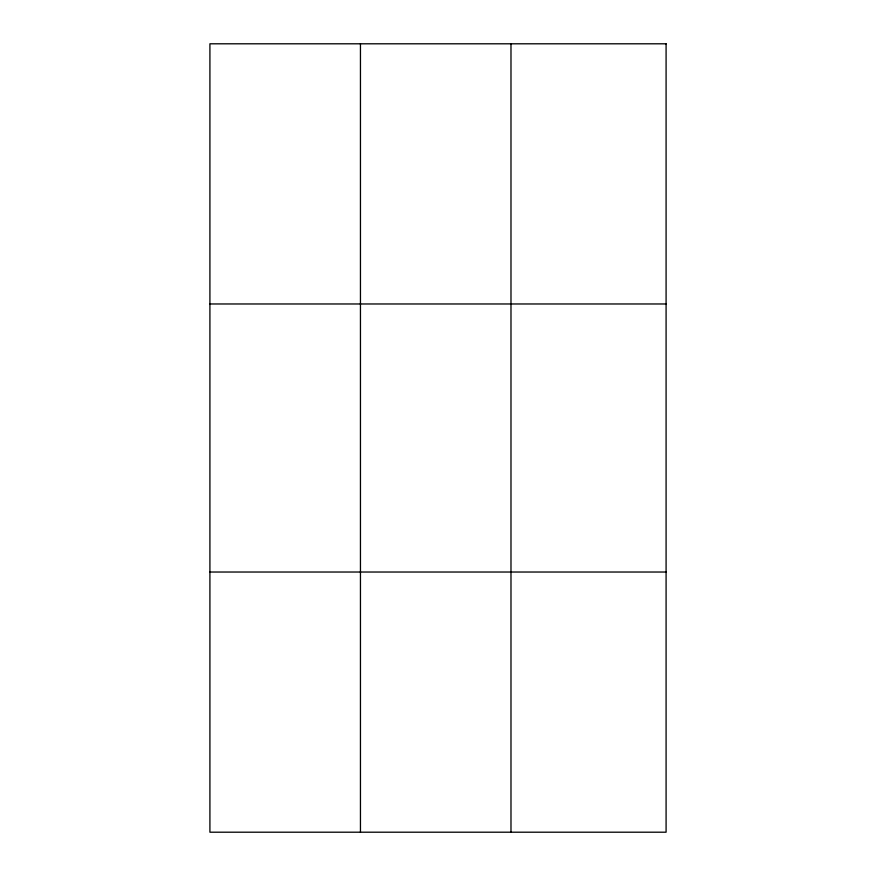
<?xml version="1.0" encoding="UTF-8"?>
<svg xmlns="http://www.w3.org/2000/svg" width="876" height="876" viewBox="0 0 876 876"><rect width="100%" height="100%" fill="white"/><g stroke="black" fill="none" stroke-linecap="round" stroke-linejoin="round"><path stroke-width="1.31" d="M360.452 832.2L360.452 43.8M510.982 832.2L510.982 43.8M209.911 303.972L666.088 303.972M209.911 572.028L666.088 572.028M666.088 43.8L666.088 832.2L209.911 832.2L209.911 43.8L666.088 43.8"/></g></svg>
